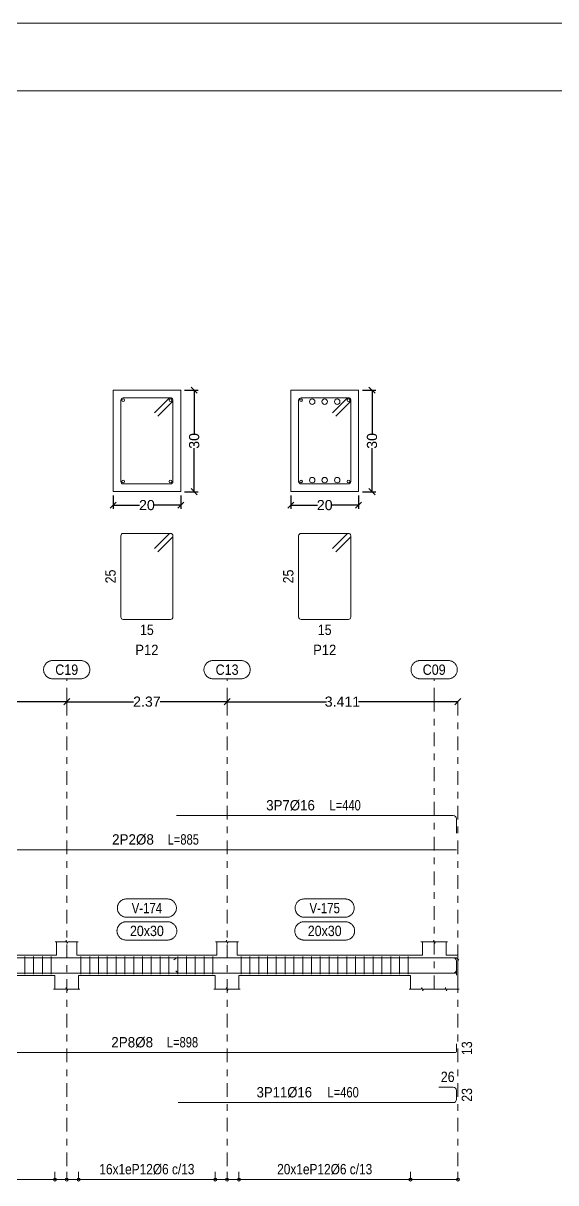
# Model space of a CAD drawing. Header units: millimetres. Extents: x 2 to 158, y -69 to 77.
# Drawn here: x 39.64 to 47.51, y -44.54 to -27.4 of the extents above; entities that cross this region are included whole.
import ezdxf
from ezdxf.enums import TextEntityAlignment as Align

# ---------------------------------------------------------------- set-up
doc = ezdxf.new("R2010")
doc.units = ezdxf.units.MM
doc.linetypes.add('CYPE_RAYAPUNTO', pattern=[0.4125, 0.2025, -0.105, 0, -0.105])
for name, color, linetype, lineweight in [('ALZ_ARM_LONG_ARM_TEXTOS', 3, 'Continuous', 9), ('ALZ_ARM_LONG_TXT_LONG', 3, 'Continuous', 9), ('ALZ_ARM_TRANS_TXT_EST', 3, 'Continuous', 9), ('ALZ_CONT_NUDOS', 122, 'Continuous', 9), ('ALZ_CONT_VIG_HORMIGON', 2, 'Continuous', 9), ('ALZ_COT_COT_ANCLAJES', 3, 'Continuous', 0), ('ALZ_COT_COT_EST', 3, 'Continuous', 0), ('ALZ_COT_COT_LIN_APOYOS', 2, 'CYPE_RAYAPUNTO', 0), ('ALZ_COT_LONGITUD_PROYECTADA', 122, 'Continuous', 0), ('ALZ_REF_COT_LIN_AUX_COTA', 2, 'CYPE_RAYAPUNTO', 9), ('ALZ_REF_REF_NOMBRE', 3, 'Continuous', 9), ('ALZ_REF_REF_REFERENCIA', 3, 'Continuous', 9), ('ALZ_REF_TEXTO_REF_NOMBRE', 3, 'Continuous', 9), ('ALZ_REF_TEXTO_REF_REFERENCIA', 3, 'Continuous', 9), ('ARM_LONGITUDINAL_Ø16', 212, 'Continuous', 9), ('ARM_LONGITUDINAL_Ø8', 32, 'Continuous', 9), ('ARM_TRANSVERSAL_Ø6', 151, 'Continuous', 9), ('RECUAD_LIMITES', 2, 'Continuous', 0), ('RECUAD_MARCO', 1, 'Continuous', 20), ('SEC_CONT_VIG_HORMIGON_SECCION', 2, 'Continuous', 9), ('SEC_COTAS_SEC_DIM_VIGA', 122, 'Continuous', 0), ('SEC_COTAS_TEXTOS_DESPIECE_ESTRIBADO', 122, 'Continuous', 0), ('SEC_REF_TXT_POSICIONES_ARM_ESTRIBOS', 1, 'Continuous', 9)]:
    doc.layers.add(name, color=color, linetype=linetype, lineweight=lineweight)
doc.styles.add('CYPETXT_0.225_romans', font='arial.ttf', dxfattribs={"height": 0.15})
doc.styles.add('CYPETXT_romans', font='arial.ttf', dxfattribs={"height": 0.2})
doc.dimstyles.new('cype_oblique', dxfattribs={"dimtxt": 0.18, "dimasz": 0.18, "dimexe": 0.05625, "dimexo": 0.05625, "dimgap": 0, "dimtad": 0, "dimdec": 4, "dimzin": 0, "dimdsep": 46, "dimtxsty": 'CYPETXT_0.225_romans', "dimblk": 'OBLIQUE', "dimtsz": 0.045, "dimcen": 0.09, "dimadec": 0, "dimazin": 0, "dimtfac": 1, "dimtdec": 4, "dimtofl": 0, "dimtmove": 2, "dimatfit": 3, "dimfxl": 1, "dimtolj": 1, "dimtzin": 0, "dimarcsym": 0})

# ---------------------------------------------------------------- blocks, each defined once
blk = doc.blocks.new('*D262')
at = {"layer": 'Defpoints', "color": 0, "transparency": 16777216}
for p in [(40.966, -34.327), (41.966, -34.327), (41.966, -34.526)]:
    blk.add_point(p, dxfattribs=at)
at = {"layer": 'SEC_COTAS_SEC_DIM_VIGA', "color": 0, "lineweight": -2, "transparency": 16777216}
for p, q in [((40.966, -34.383), (40.966, -34.582)), ((41.966, -34.383), (41.966, -34.582)), ((40.921, -34.571), (41.011, -34.481)), ((40.966, -34.526), (41.357, -34.526)), ((41.966, -34.526), (41.574, -34.526)), ((41.921, -34.571), (42.011, -34.481))]:
    blk.add_line(p, q, dxfattribs=at)
at = {"layer": 'SEC_COTAS_SEC_DIM_VIGA', "color": 0, "transparency": 16777216, "insert": (41.466, -34.526), "char_height": 0.15, "attachment_point": 5, "style": 'CYPETXT_0.225_romans'}
blk.add_mtext('\\A1;20', dxfattribs=at)
blk = doc.blocks.new('_OBLIQUE')
at = {"color": 0, "linetype": 'ByBlock', "lineweight": -2}
blk.add_line((-0.5, -0.5), (0.5, 0.5), dxfattribs=at)
blk = doc.blocks.new('*D263')
at = {"layer": 'Defpoints', "color": 0, "transparency": 16777216}
for p in [(41.966, -32.827), (42.165, -32.827), (41.966, -34.327)]:
    blk.add_point(p, dxfattribs=at)
at = {"layer": 'SEC_COTAS_SEC_DIM_VIGA', "color": 0, "lineweight": -2, "transparency": 16777216}
for p, q in [((42.022, -32.827), (42.222, -32.827)), ((42.21, -32.872), (42.12, -32.782)), ((42.165, -32.827), (42.165, -33.469)), ((42.165, -34.327), (42.165, -33.684)), ((42.022, -34.327), (42.222, -34.327)), ((42.21, -34.372), (42.12, -34.282))]:
    blk.add_line(p, q, dxfattribs=at)
at = {"layer": 'SEC_COTAS_SEC_DIM_VIGA', "color": 0, "transparency": 16777216, "insert": (42.165, -33.577), "char_height": 0.15, "attachment_point": 5, "rotation": 90, "style": 'CYPETXT_0.225_romans'}
blk.add_mtext('\\A1;30', dxfattribs=at)
blk = doc.blocks.new('*D264')
at = {"layer": 'Defpoints', "color": 0, "transparency": 16777216}
for p in [(43.594, -34.327), (44.594, -34.327), (44.594, -34.526)]:
    blk.add_point(p, dxfattribs=at)
at = {"layer": 'SEC_COTAS_SEC_DIM_VIGA', "color": 0, "lineweight": -2, "transparency": 16777216}
for p, q in [((43.594, -34.383), (43.594, -34.582)), ((44.594, -34.383), (44.594, -34.582)), ((43.549, -34.571), (43.639, -34.481)), ((43.594, -34.526), (43.985, -34.526)), ((44.594, -34.526), (44.202, -34.526)), ((44.549, -34.571), (44.639, -34.481))]:
    blk.add_line(p, q, dxfattribs=at)
at = {"layer": 'SEC_COTAS_SEC_DIM_VIGA', "color": 0, "transparency": 16777216, "insert": (44.094, -34.526), "char_height": 0.15, "attachment_point": 5, "style": 'CYPETXT_0.225_romans'}
blk.add_mtext('\\A1;20', dxfattribs=at)
blk = doc.blocks.new('*D265')
at = {"layer": 'Defpoints', "color": 0, "transparency": 16777216}
for p in [(44.594, -32.827), (44.793, -32.827), (44.594, -34.327)]:
    blk.add_point(p, dxfattribs=at)
at = {"layer": 'SEC_COTAS_SEC_DIM_VIGA', "color": 0, "lineweight": -2, "transparency": 16777216}
for p, q in [((44.65, -32.827), (44.849, -32.827)), ((44.838, -32.872), (44.748, -32.782)), ((44.793, -32.827), (44.793, -33.469)), ((44.793, -34.327), (44.793, -33.684)), ((44.65, -34.327), (44.849, -34.327)), ((44.838, -34.372), (44.748, -34.282))]:
    blk.add_line(p, q, dxfattribs=at)
at = {"layer": 'SEC_COTAS_SEC_DIM_VIGA', "color": 0, "transparency": 16777216, "insert": (44.793, -33.577), "char_height": 0.15, "attachment_point": 5, "rotation": 90, "style": 'CYPETXT_0.225_romans'}
blk.add_mtext('\\A1;30', dxfattribs=at)
blk = doc.blocks.new('*D268')
at = {"layer": 'ALZ_COT_LONGITUD_PROYECTADA', "color": 0, "lineweight": -2, "transparency": 16777216}
for p, q in [((37.307, -37.475), (37.397, -37.385)), ((37.352, -37.43), (38.562, -37.43)), ((40.281, -37.43), (39.071, -37.43)), ((40.236, -37.475), (40.326, -37.385))]:
    blk.add_line(p, q, dxfattribs=at)
at = {"layer": 'Defpoints', "color": 0, "transparency": 16777216}
for p in [(37.352, -37.43), (37.352, -37.43), (40.281, -37.43)]:
    blk.add_point(p, dxfattribs=at)
at = {"layer": 'ALZ_COT_LONGITUD_PROYECTADA', "color": 0, "transparency": 16777216, "insert": (38.816, -37.43), "char_height": 0.15, "attachment_point": 5, "style": 'CYPETXT_0.225_romans'}
blk.add_mtext('\\A1;2.929', dxfattribs=at)
blk = doc.blocks.new('*D269')
at = {"layer": 'ALZ_COT_LONGITUD_PROYECTADA', "color": 0, "lineweight": -2, "transparency": 16777216}
for p, q in [((40.236, -37.475), (40.326, -37.385)), ((40.281, -37.43), (41.27, -37.43)), ((42.651, -37.43), (41.662, -37.43)), ((42.606, -37.475), (42.696, -37.385))]:
    blk.add_line(p, q, dxfattribs=at)
at = {"layer": 'Defpoints', "color": 0, "transparency": 16777216}
for p in [(40.281, -37.43), (40.281, -37.43), (42.651, -37.43)]:
    blk.add_point(p, dxfattribs=at)
at = {"layer": 'ALZ_COT_LONGITUD_PROYECTADA', "color": 0, "transparency": 16777216, "insert": (41.466, -37.43), "char_height": 0.15, "attachment_point": 5, "style": 'CYPETXT_0.225_romans'}
blk.add_mtext('\\A1;2.37', dxfattribs=at)
blk = doc.blocks.new('*D270')
at = {"layer": 'ALZ_COT_LONGITUD_PROYECTADA', "color": 0, "lineweight": -2, "transparency": 16777216}
for p, q in [((42.606, -37.475), (42.696, -37.385)), ((42.651, -37.43), (44.118, -37.43)), ((46.062, -37.43), (44.595, -37.43)), ((46.017, -37.475), (46.107, -37.385))]:
    blk.add_line(p, q, dxfattribs=at)
at = {"layer": 'Defpoints', "color": 0, "transparency": 16777216}
for p in [(42.651, -37.43), (42.651, -37.43), (46.062, -37.43)]:
    blk.add_point(p, dxfattribs=at)
at = {"layer": 'ALZ_COT_LONGITUD_PROYECTADA', "color": 0, "transparency": 16777216, "insert": (44.356, -37.43), "char_height": 0.15, "attachment_point": 5, "style": 'CYPETXT_0.225_romans'}
blk.add_mtext('\\A1;3.411', dxfattribs=at)

msp = doc.modelspace()

# ---------------------------------------------------------------- linework, layer by layer
at = {"layer": 'ALZ_CONT_NUDOS'}
for p, q in [((40.1306, -41.1769), (40.1306, -40.9769)), ((40.4306, -41.1769), (40.4306, -40.9769)), ((42.50085, -41.1769), (42.50085, -40.9769)), ((42.80085, -41.1769), (42.80085, -40.9769)), ((45.53656, -41.1769), (45.53656, -40.9769)), ((45.88656, -41.1769), (45.88656, -40.9769)), ((40.10585, -41.1769), (40.1306, -41.1769)), ((40.45585, -41.1769), (40.4306, -41.1769)), ((42.47585, -41.1769), (42.50085, -41.1769)), ((42.82585, -41.1769), (42.80085, -41.1769)), ((45.36156, -41.1769), (45.53656, -41.1769)), ((46.06156, -41.1769), (45.88656, -41.1769)), ((40.10585, -41.4769), (40.10585, -41.6769)), ((40.45585, -41.4769), (40.45585, -41.6769)), ((42.47585, -41.4769), (42.47585, -41.6769)), ((42.82585, -41.4769), (42.82585, -41.6769)), ((45.36156, -41.4769), (45.36156, -41.6769)), ((46.06156, -41.4769), (46.06156, -41.6769))]:
    msp.add_line(p, q, dxfattribs=at)
for points in [[(40.1106, -40.9769), (40.2656, -40.9769), (40.2731, -40.9519), (40.2881, -41.0019), (40.2956, -40.9769), (40.4506, -40.9769)], [(42.48085, -40.9769), (42.63585, -40.9769), (42.64335, -40.9519), (42.65835, -41.0019), (42.66585, -40.9769), (42.82085, -40.9769)], [(45.51656, -40.9769), (45.69656, -40.9769), (45.70406, -40.9519), (45.71906, -41.0019), (45.72656, -40.9769), (45.90656, -40.9769)], [(46.06156, -41.1769), (46.06156, -41.4769)], [(40.08585, -41.6769), (40.26585, -41.6769), (40.27335, -41.6519), (40.28835, -41.7019), (40.29585, -41.6769), (40.47585, -41.6769)], [(42.45585, -41.6769), (42.63585, -41.6769), (42.64335, -41.6519), (42.65835, -41.7019), (42.66585, -41.6769), (42.84585, -41.6769)], [(45.34156, -41.6769), (45.52156, -41.6769), (45.52906, -41.6519), (45.54406, -41.7019), (45.55156, -41.6769), (45.73156, -41.6769)], [(45.69156, -41.6769), (45.87156, -41.6769), (45.87906, -41.6519), (45.89406, -41.7019), (45.90156, -41.6769), (46.08156, -41.6769)]]:
    msp.add_lwpolyline(points, dxfattribs=at)
at = {"layer": 'ALZ_CONT_VIG_HORMIGON'}
for p, q in [((37.52656, -41.1769), (40.10585, -41.1769)), ((40.45585, -41.1769), (42.47585, -41.1769)), ((42.82585, -41.1769), (45.36156, -41.1769)), ((37.52656, -41.4769), (40.10585, -41.4769)), ((40.45585, -41.4769), (42.47585, -41.4769)), ((42.82585, -41.4769), (45.36156, -41.4769))]:
    msp.add_line(p, q, dxfattribs=at)
at = {"layer": 'ALZ_COT_COT_EST'}
for p, q in [((40.10585, -44.49021), (40.10585, -44.37771)), ((40.28085, -44.49021), (40.28085, -44.37771)), ((40.45585, -44.49021), (40.45585, -44.37771)), ((42.47585, -44.49021), (42.47585, -44.37771)), ((42.65085, -44.49021), (42.65085, -44.37771)), ((42.82585, -44.49021), (42.82585, -44.37771)), ((45.36156, -44.49021), (45.36156, -44.37771))]:
    msp.add_line(p, q, dxfattribs=at)
for points in [[(37.52656, -44.49021), (40.10585, -44.49021), (40.10585, -44.37771)], [(40.10585, -44.49021), (40.28085, -44.49021), (40.28085, -44.37771)], [(40.28085, -44.49021), (40.45585, -44.49021), (40.45585, -44.37771)], [(40.45585, -44.49021), (42.47585, -44.49021), (42.47585, -44.37771)], [(42.47585, -44.49021), (42.65085, -44.49021), (42.65085, -44.37771)], [(42.65085, -44.49021), (42.82585, -44.49021), (42.82585, -44.37771)], [(42.82585, -44.49021), (45.36156, -44.49021), (45.36156, -44.37771)], [(45.36156, -44.49021), (46.06156, -44.49021), (46.06156, -44.37771)]]:
    msp.add_lwpolyline(points, dxfattribs=at)
for centre in [(40.10585, -44.49021), (40.10585, -44.49021), (40.28085, -44.49021), (40.28085, -44.49021), (40.45585, -44.49021), (40.45585, -44.49021), (42.47585, -44.49021), (42.47585, -44.49021), (42.65085, -44.49021), (42.65085, -44.49021), (42.82585, -44.49021), (42.82585, -44.49021), (45.36156, -44.49021), (45.36156, -44.49021), (46.06156, -44.49021)]:
    msp.add_circle(centre, 0.0225, dxfattribs=at)
at = {"layer": 'ALZ_COT_COT_LIN_APOYOS'}
for p, q in [((40.28085, -37.42957), (40.28085, -44.49021)), ((42.65085, -37.42957), (42.65085, -44.49021)), ((46.06156, -37.42957), (46.06156, -44.49021))]:
    msp.add_line(p, q, dxfattribs=at)
at = {"layer": 'ALZ_REF_COT_LIN_AUX_COTA'}
for p, q in [((40.28085, -37.42957), (40.28085, -37.09207)), ((42.65085, -37.42957), (42.65085, -37.09207)), ((45.71156, -37.42957), (45.71156, -37.09207)), ((45.71156, -41.6769), (45.71156, -37.42957))]:
    msp.add_line(p, q, dxfattribs=at)
at = {"layer": 'ALZ_REF_REF_NOMBRE'}
for points in [[(41.76735, -40.3444), (41.77637, -40.3447), (41.78535, -40.3456), (41.79424, -40.3471), (41.80302, -40.34919), (41.81164, -40.35187), (41.82006, -40.35511), (41.82824, -40.35891), (41.83615, -40.36324), (41.84376, -40.3681), (41.85102, -40.37345), (41.85791, -40.37927), (41.86439, -40.38555), (41.87045, -40.39224), (41.87604, -40.39932), (41.88114, -40.40676), (41.88574, -40.41452), (41.88981, -40.42257), (41.89333, -40.43088), (41.89629, -40.4394), (41.89868, -40.4481), (41.90047, -40.45694), (41.90168, -40.46588), (41.90228, -40.47489), (41.90228, -40.48391), (41.90168, -40.49291), (41.90047, -40.50185), (41.89868, -40.51069), (41.89629, -40.51939), (41.89333, -40.52792), (41.88981, -40.53622), (41.88574, -40.54428), (41.88114, -40.55204), (41.87604, -40.55948), (41.87045, -40.56656), (41.86439, -40.57325), (41.85791, -40.57952), (41.85102, -40.58535), (41.84376, -40.5907), (41.83615, -40.59555), (41.82824, -40.59989), (41.82006, -40.60369), (41.81164, -40.60693), (41.80302, -40.6096), (41.79424, -40.61169), (41.78535, -40.61319), (41.77637, -40.6141), (41.76735, -40.6144), (41.16435, -40.6144), (41.15534, -40.6141), (41.14636, -40.61319), (41.13746, -40.61169), (41.12869, -40.6096), (41.12007, -40.60693), (41.11165, -40.60369), (41.10347, -40.59989), (41.09555, -40.59555), (41.08795, -40.5907), (41.08069, -40.58535), (41.0738, -40.57952), (41.06731, -40.57325), (41.06126, -40.56656), (41.05567, -40.55948), (41.05056, -40.55204), (41.04596, -40.54428), (41.0419, -40.53622), (41.03837, -40.52792), (41.03541, -40.51939), (41.03303, -40.51069), (41.03123, -40.50185), (41.03003, -40.49291), (41.02943, -40.48391), (41.02943, -40.47489), (41.03003, -40.46588), (41.03123, -40.45694), (41.03303, -40.4481), (41.03541, -40.4394), (41.03837, -40.43088), (41.0419, -40.42257), (41.04596, -40.41452), (41.05056, -40.40676), (41.05567, -40.39932), (41.06126, -40.39224), (41.06731, -40.38555), (41.0738, -40.37927), (41.08069, -40.37345), (41.08795, -40.3681), (41.09555, -40.36324), (41.10347, -40.35891), (41.11165, -40.35511), (41.12007, -40.35187), (41.12869, -40.34919), (41.13746, -40.3471), (41.14636, -40.3456), (41.15534, -40.3447), (41.16435, -40.3444), (41.76735, -40.3444)], [(44.39521, -40.3444), (44.40423, -40.3447), (44.4132, -40.3456), (44.4221, -40.3471), (44.43087, -40.34919), (44.43949, -40.35187), (44.44791, -40.35511), (44.45609, -40.35891), (44.46401, -40.36324), (44.47161, -40.3681), (44.47887, -40.37345), (44.48576, -40.37927), (44.49225, -40.38555), (44.4983, -40.39224), (44.50389, -40.39932), (44.509, -40.40676), (44.5136, -40.41452), (44.51767, -40.42257), (44.52119, -40.43088), (44.52415, -40.4394), (44.52653, -40.4481), (44.52833, -40.45694), (44.52953, -40.46588), (44.53013, -40.47489), (44.53013, -40.48391), (44.52953, -40.49291), (44.52833, -40.50185), (44.52653, -40.51069), (44.52415, -40.51939), (44.52119, -40.52792), (44.51767, -40.53622), (44.5136, -40.54428), (44.509, -40.55204), (44.50389, -40.55948), (44.4983, -40.56656), (44.49225, -40.57325), (44.48576, -40.57952), (44.47887, -40.58535), (44.47161, -40.5907), (44.46401, -40.59555), (44.45609, -40.59989), (44.44791, -40.60369), (44.43949, -40.60693), (44.43087, -40.6096), (44.4221, -40.61169), (44.4132, -40.61319), (44.40423, -40.6141), (44.39521, -40.6144), (43.79221, -40.6144), (43.78319, -40.6141), (43.77421, -40.61319), (43.76532, -40.61169), (43.75654, -40.6096), (43.74792, -40.60693), (43.73951, -40.60369), (43.73132, -40.59989), (43.72341, -40.59555), (43.71581, -40.5907), (43.70854, -40.58535), (43.70165, -40.57952), (43.69517, -40.57325), (43.68912, -40.56656), (43.68352, -40.55948), (43.67842, -40.55204), (43.67382, -40.54428), (43.66975, -40.53622), (43.66623, -40.52792), (43.66327, -40.51939), (43.66089, -40.51069), (43.65909, -40.50185), (43.65789, -40.49291), (43.65728, -40.48391), (43.65728, -40.47489), (43.65789, -40.46588), (43.65909, -40.45694), (43.66089, -40.4481), (43.66327, -40.4394), (43.66623, -40.43088), (43.66975, -40.42257), (43.67382, -40.41452), (43.67842, -40.40676), (43.68352, -40.39932), (43.68912, -40.39224), (43.69517, -40.38555), (43.70165, -40.37927), (43.70854, -40.37345), (43.71581, -40.3681), (43.72341, -40.36324), (43.73132, -40.35891), (43.73951, -40.35511), (43.74792, -40.35187), (43.75654, -40.34919), (43.76532, -40.3471), (43.77421, -40.3456), (43.78319, -40.3447), (43.79221, -40.3444), (44.39521, -40.3444)], [(41.77298, -40.6819), (41.782, -40.6822), (41.79097, -40.6831), (41.79987, -40.6846), (41.80864, -40.68669), (41.81726, -40.68937), (41.82568, -40.69261), (41.83386, -40.69641), (41.84178, -40.70074), (41.84938, -40.7056), (41.85664, -40.71095), (41.86353, -40.71677), (41.87002, -40.72305), (41.87607, -40.72974), (41.88166, -40.73682), (41.88677, -40.74426), (41.89137, -40.75202), (41.89544, -40.76007), (41.89896, -40.76838), (41.90192, -40.7769), (41.9043, -40.7856), (41.9061, -40.79444), (41.9073, -40.80338), (41.9079, -40.81239), (41.9079, -40.82141), (41.9073, -40.83041), (41.9061, -40.83935), (41.9043, -40.84819), (41.90192, -40.85689), (41.89896, -40.86542), (41.89544, -40.87372), (41.89137, -40.88178), (41.88677, -40.88954), (41.88166, -40.89698), (41.87607, -40.90406), (41.87002, -40.91075), (41.86353, -40.91702), (41.85664, -40.92285), (41.84938, -40.9282), (41.84178, -40.93305), (41.83386, -40.93739), (41.82568, -40.94119), (41.81726, -40.94443), (41.80864, -40.9471), (41.79987, -40.94919), (41.79097, -40.95069), (41.782, -40.9516), (41.77298, -40.9519), (41.15873, -40.9519), (41.14971, -40.9516), (41.14073, -40.95069), (41.13184, -40.94919), (41.12306, -40.9471), (41.11444, -40.94443), (41.10603, -40.94119), (41.09784, -40.93739), (41.08993, -40.93305), (41.08233, -40.9282), (41.07506, -40.92285), (41.06817, -40.91702), (41.06169, -40.91075), (41.05564, -40.90406), (41.05004, -40.89698), (41.04494, -40.88954), (41.04034, -40.88178), (41.03627, -40.87372), (41.03275, -40.86542), (41.02979, -40.85689), (41.02741, -40.84819), (41.02561, -40.83935), (41.02441, -40.83041), (41.0238, -40.82141), (41.0238, -40.81239), (41.02441, -40.80338), (41.02561, -40.79444), (41.02741, -40.7856), (41.02979, -40.7769), (41.03275, -40.76838), (41.03627, -40.76007), (41.04034, -40.75202), (41.04494, -40.74426), (41.05004, -40.73682), (41.05564, -40.72974), (41.06169, -40.72305), (41.06817, -40.71677), (41.07506, -40.71095), (41.08233, -40.7056), (41.08993, -40.70074), (41.09784, -40.69641), (41.10603, -40.69261), (41.11444, -40.68937), (41.12306, -40.68669), (41.13184, -40.6846), (41.14073, -40.6831), (41.14971, -40.6822), (41.15873, -40.6819), (41.77298, -40.6819)], [(44.40083, -40.6819), (44.40985, -40.6822), (44.41883, -40.6831), (44.42772, -40.6846), (44.4365, -40.68669), (44.44512, -40.68937), (44.45354, -40.69261), (44.46172, -40.69641), (44.46963, -40.70074), (44.47724, -40.7056), (44.4845, -40.71095), (44.49139, -40.71677), (44.49787, -40.72305), (44.50393, -40.72974), (44.50952, -40.73682), (44.51462, -40.74426), (44.51922, -40.75202), (44.52329, -40.76007), (44.52681, -40.76838), (44.52977, -40.7769), (44.53216, -40.7856), (44.53395, -40.79444), (44.53516, -40.80338), (44.53576, -40.81239), (44.53576, -40.82141), (44.53516, -40.83041), (44.53395, -40.83935), (44.53216, -40.84819), (44.52977, -40.85689), (44.52681, -40.86542), (44.52329, -40.87372), (44.51922, -40.88178), (44.51462, -40.88954), (44.50952, -40.89698), (44.50393, -40.90406), (44.49787, -40.91075), (44.49139, -40.91702), (44.4845, -40.92285), (44.47724, -40.9282), (44.46963, -40.93305), (44.46172, -40.93739), (44.45354, -40.94119), (44.44512, -40.94443), (44.4365, -40.9471), (44.42772, -40.94919), (44.41883, -40.95069), (44.40985, -40.9516), (44.40083, -40.9519), (43.78658, -40.9519), (43.77757, -40.9516), (43.76859, -40.95069), (43.75969, -40.94919), (43.75092, -40.9471), (43.7423, -40.94443), (43.73388, -40.94119), (43.7257, -40.93739), (43.71779, -40.93305), (43.71018, -40.9282), (43.70292, -40.92285), (43.69603, -40.91702), (43.68954, -40.91075), (43.68349, -40.90406), (43.6779, -40.89698), (43.67279, -40.88954), (43.6682, -40.88178), (43.66413, -40.87372), (43.6606, -40.86542), (43.65764, -40.85689), (43.65526, -40.84819), (43.65346, -40.83935), (43.65226, -40.83041), (43.65166, -40.82141), (43.65166, -40.81239), (43.65226, -40.80338), (43.65346, -40.79444), (43.65526, -40.7856), (43.65764, -40.7769), (43.6606, -40.76838), (43.66413, -40.76007), (43.6682, -40.75202), (43.67279, -40.74426), (43.6779, -40.73682), (43.68349, -40.72974), (43.68954, -40.72305), (43.69603, -40.71677), (43.70292, -40.71095), (43.71018, -40.7056), (43.71779, -40.70074), (43.7257, -40.69641), (43.73388, -40.69261), (43.7423, -40.68937), (43.75092, -40.68669), (43.75969, -40.6846), (43.76859, -40.6831), (43.77757, -40.6822), (43.78658, -40.6819), (44.40083, -40.6819)]]:
    msp.add_lwpolyline(points, close=True, dxfattribs=at)
at = {"layer": 'ALZ_REF_REF_REFERENCIA'}
for points in [[(40.48785, -36.82207), (40.49687, -36.82237), (40.50585, -36.82327), (40.51474, -36.82477), (40.52352, -36.82686), (40.53214, -36.82954), (40.54056, -36.83278), (40.54874, -36.83658), (40.55665, -36.84091), (40.56426, -36.84577), (40.57152, -36.85112), (40.57841, -36.85694), (40.58489, -36.86322), (40.59095, -36.86991), (40.59654, -36.87699), (40.60164, -36.88443), (40.60624, -36.89219), (40.61031, -36.90024), (40.61383, -36.90855), (40.61679, -36.91707), (40.61918, -36.92577), (40.62097, -36.93461), (40.62218, -36.94355), (40.62278, -36.95256), (40.62278, -36.96158), (40.62218, -36.97058), (40.62097, -36.97952), (40.61918, -36.98836), (40.61679, -36.99706), (40.61383, -37.00559), (40.61031, -37.01389), (40.60624, -37.02195), (40.60164, -37.02971), (40.59654, -37.03715), (40.59095, -37.04423), (40.58489, -37.05092), (40.57841, -37.05719), (40.57152, -37.06302), (40.56426, -37.06837), (40.55665, -37.07322), (40.54874, -37.07756), (40.54056, -37.08135), (40.53214, -37.0846), (40.52352, -37.08727), (40.51474, -37.08936), (40.50585, -37.09086), (40.49687, -37.09177), (40.48785, -37.09207), (40.07385, -37.09207), (40.06484, -37.09177), (40.05586, -37.09086), (40.04696, -37.08936), (40.03819, -37.08727), (40.02957, -37.0846), (40.02115, -37.08135), (40.01297, -37.07756), (40.00505, -37.07322), (39.99745, -37.06837), (39.99019, -37.06302), (39.9833, -37.05719), (39.97681, -37.05092), (39.97076, -37.04423), (39.96517, -37.03715), (39.96006, -37.02971), (39.95546, -37.02195), (39.9514, -37.01389), (39.94787, -37.00559), (39.94491, -36.99706), (39.94253, -36.98836), (39.94073, -36.97952), (39.93953, -36.97058), (39.93893, -36.96158), (39.93893, -36.95256), (39.93953, -36.94355), (39.94073, -36.93461), (39.94253, -36.92577), (39.94491, -36.91707), (39.94787, -36.90855), (39.9514, -36.90024), (39.95546, -36.89219), (39.96006, -36.88443), (39.96517, -36.87699), (39.97076, -36.86991), (39.97681, -36.86322), (39.9833, -36.85694), (39.99019, -36.85112), (39.99745, -36.84577), (40.00505, -36.84091), (40.01297, -36.83658), (40.02115, -36.83278), (40.02957, -36.82954), (40.03819, -36.82686), (40.04696, -36.82477), (40.05586, -36.82327), (40.06484, -36.82237), (40.07385, -36.82207), (40.48785, -36.82207)], [(42.85785, -36.82207), (42.86687, -36.82237), (42.87585, -36.82327), (42.88474, -36.82477), (42.89352, -36.82686), (42.90214, -36.82954), (42.91056, -36.83278), (42.91874, -36.83658), (42.92665, -36.84091), (42.93426, -36.84577), (42.94152, -36.85112), (42.94841, -36.85694), (42.95489, -36.86322), (42.96095, -36.86991), (42.96654, -36.87699), (42.97164, -36.88443), (42.97624, -36.89219), (42.98031, -36.90024), (42.98383, -36.90855), (42.98679, -36.91707), (42.98918, -36.92577), (42.99097, -36.93461), (42.99218, -36.94355), (42.99278, -36.95256), (42.99278, -36.96158), (42.99218, -36.97058), (42.99097, -36.97952), (42.98918, -36.98836), (42.98679, -36.99706), (42.98383, -37.00559), (42.98031, -37.01389), (42.97624, -37.02195), (42.97164, -37.02971), (42.96654, -37.03715), (42.96095, -37.04423), (42.95489, -37.05092), (42.94841, -37.05719), (42.94152, -37.06302), (42.93426, -37.06837), (42.92665, -37.07322), (42.91874, -37.07756), (42.91056, -37.08135), (42.90214, -37.0846), (42.89352, -37.08727), (42.88474, -37.08936), (42.87585, -37.09086), (42.86687, -37.09177), (42.85785, -37.09207), (42.44385, -37.09207), (42.43484, -37.09177), (42.42586, -37.09086), (42.41696, -37.08936), (42.40819, -37.08727), (42.39957, -37.0846), (42.39115, -37.08135), (42.38297, -37.07756), (42.37505, -37.07322), (42.36745, -37.06837), (42.36019, -37.06302), (42.3533, -37.05719), (42.34681, -37.05092), (42.34076, -37.04423), (42.33517, -37.03715), (42.33006, -37.02971), (42.32546, -37.02195), (42.3214, -37.01389), (42.31787, -37.00559), (42.31491, -36.99706), (42.31253, -36.98836), (42.31073, -36.97952), (42.30953, -36.97058), (42.30893, -36.96158), (42.30893, -36.95256), (42.30953, -36.94355), (42.31073, -36.93461), (42.31253, -36.92577), (42.31491, -36.91707), (42.31787, -36.90855), (42.3214, -36.90024), (42.32546, -36.89219), (42.33006, -36.88443), (42.33517, -36.87699), (42.34076, -36.86991), (42.34681, -36.86322), (42.3533, -36.85694), (42.36019, -36.85112), (42.36745, -36.84577), (42.37505, -36.84091), (42.38297, -36.83658), (42.39115, -36.83278), (42.39957, -36.82954), (42.40819, -36.82686), (42.41696, -36.82477), (42.42586, -36.82327), (42.43484, -36.82237), (42.44385, -36.82207), (42.85785, -36.82207)], [(45.91856, -36.82207), (45.92758, -36.82237), (45.93656, -36.82327), (45.94545, -36.82477), (45.95423, -36.82686), (45.96285, -36.82954), (45.97127, -36.83278), (45.97945, -36.83658), (45.98736, -36.84091), (45.99497, -36.84577), (46.00223, -36.85112), (46.00912, -36.85694), (46.0156, -36.86322), (46.02166, -36.86991), (46.02725, -36.87699), (46.03235, -36.88443), (46.03695, -36.89219), (46.04102, -36.90024), (46.04454, -36.90855), (46.0475, -36.91707), (46.04989, -36.92577), (46.05168, -36.93461), (46.05289, -36.94355), (46.05349, -36.95256), (46.05349, -36.96158), (46.05289, -36.97058), (46.05168, -36.97952), (46.04989, -36.98836), (46.0475, -36.99706), (46.04454, -37.00559), (46.04102, -37.01389), (46.03695, -37.02195), (46.03235, -37.02971), (46.02725, -37.03715), (46.02166, -37.04423), (46.0156, -37.05092), (46.00912, -37.05719), (46.00223, -37.06302), (45.99497, -37.06837), (45.98736, -37.07322), (45.97945, -37.07756), (45.97127, -37.08135), (45.96285, -37.0846), (45.95423, -37.08727), (45.94545, -37.08936), (45.93656, -37.09086), (45.92758, -37.09177), (45.91856, -37.09207), (45.50456, -37.09207), (45.49555, -37.09177), (45.48657, -37.09086), (45.47767, -37.08936), (45.4689, -37.08727), (45.46028, -37.0846), (45.45186, -37.08135), (45.44368, -37.07756), (45.43577, -37.07322), (45.42816, -37.06837), (45.4209, -37.06302), (45.41401, -37.05719), (45.40752, -37.05092), (45.40147, -37.04423), (45.39588, -37.03715), (45.39077, -37.02971), (45.38618, -37.02195), (45.38211, -37.01389), (45.37858, -37.00559), (45.37562, -36.99706), (45.37324, -36.98836), (45.37144, -36.97952), (45.37024, -36.97058), (45.36964, -36.96158), (45.36964, -36.95256), (45.37024, -36.94355), (45.37144, -36.93461), (45.37324, -36.92577), (45.37562, -36.91707), (45.37858, -36.90855), (45.38211, -36.90024), (45.38618, -36.89219), (45.39077, -36.88443), (45.39588, -36.87699), (45.40147, -36.86991), (45.40752, -36.86322), (45.41401, -36.85694), (45.4209, -36.85112), (45.42816, -36.84577), (45.43577, -36.84091), (45.44368, -36.83658), (45.45186, -36.83278), (45.46028, -36.82954), (45.4689, -36.82686), (45.47767, -36.82477), (45.48657, -36.82327), (45.49555, -36.82237), (45.50456, -36.82207), (45.91856, -36.82207)]]:
    msp.add_lwpolyline(points, close=True, dxfattribs=at)
at = {"layer": 'ARM_LONGITUDINAL_Ø16'}
for p, q in [((41.90156, -41.2129), (41.86406, -41.24597)), ((41.92956, -41.4409), (41.89218, -41.40769))]:
    msp.add_line(p, q, dxfattribs=at)
for points in [[(46.04156, -39.37341), (46.04156, -39.16141), (46.03791, -39.14304), (46.0275, -39.12747), (46.01193, -39.11706), (45.99356, -39.11341), (41.90156, -39.11341)], [(46.04156, -41.4729), (46.04156, -41.2609), (46.03791, -41.24253), (46.0275, -41.22696), (46.01193, -41.21655), (45.99356, -41.2129), (41.90156, -41.2129)], [(45.78156, -41.2129), (45.99356, -41.2129), (46.01193, -41.21655), (46.0275, -41.22696), (46.03791, -41.24253), (46.04156, -41.2609), (46.04156, -41.3929), (46.03791, -41.41127), (46.0275, -41.42684), (46.01193, -41.43724), (45.99356, -41.4409), (41.92956, -41.4409)], [(45.78156, -43.12589), (45.99356, -43.12589), (46.01193, -43.12954), (46.0275, -43.13995), (46.03791, -43.15552), (46.04156, -43.17389), (46.04156, -43.30589), (46.03791, -43.32426), (46.0275, -43.33983), (46.01193, -43.35024), (45.99356, -43.35389), (41.92956, -43.35389)]]:
    msp.add_lwpolyline(points, dxfattribs=at)
for centre in [(43.90871, -32.99657), (44.09371, -32.99657), (44.27871, -32.99657), (43.90871, -34.15657), (44.09371, -34.15657), (44.27871, -34.15657)]:
    msp.add_circle(centre, 0.04, dxfattribs=at)
at = {"layer": 'ARM_LONGITUDINAL_Ø8'}
msp.add_line((46.04156, -41.2129), (46.07692, -41.24825), dxfattribs=at)
for points in [[(46.04156, -39.61841), (37.19656, -39.61841)], [(46.04156, -41.2129), (37.19656, -41.2129)], [(46.04156, -41.3109), (46.04156, -41.4169), (46.03974, -41.42608), (46.03453, -41.43387), (46.02675, -41.43907), (46.01756, -41.4409), (37.19656, -41.4409)], [(46.04156, -42.48491), (46.04156, -42.59091), (46.03974, -42.6001), (46.03453, -42.60788), (46.02675, -42.61309), (46.01756, -42.61491), (37.19656, -42.61491)]]:
    msp.add_lwpolyline(points, dxfattribs=at)
for centre in [(41.11585, -32.97657), (41.81585, -32.97657), (43.74371, -32.97657), (44.44371, -32.97657), (41.11585, -34.17657), (41.81585, -34.17657), (43.74371, -34.17657), (44.44371, -34.17657)]:
    msp.add_circle(centre, 0.02, dxfattribs=at)
at = {"layer": 'ARM_TRANSVERSAL_Ø6'}
for p, q in [((39.66121, -41.1969), (39.66121, -41.4569)), ((39.79121, -41.1969), (39.79121, -41.4569)), ((39.92121, -41.1969), (39.92121, -41.4569)), ((40.05121, -41.1969), (40.05121, -41.4569)), ((40.49085, -41.1969), (40.49085, -41.4569)), ((40.62085, -41.1969), (40.62085, -41.4569)), ((40.75085, -41.1969), (40.75085, -41.4569)), ((40.88085, -41.1969), (40.88085, -41.4569)), ((41.01085, -41.1969), (41.01085, -41.4569)), ((41.14085, -41.1969), (41.14085, -41.4569)), ((41.27085, -41.1969), (41.27085, -41.4569)), ((41.40085, -41.1969), (41.40085, -41.4569)), ((41.53085, -41.1969), (41.53085, -41.4569)), ((41.66085, -41.1969), (41.66085, -41.4569)), ((41.79085, -41.1969), (41.79085, -41.4569)), ((41.92085, -41.1969), (41.92085, -41.4569)), ((42.05085, -41.1969), (42.05085, -41.4569)), ((42.18085, -41.1969), (42.18085, -41.4569)), ((42.31085, -41.1969), (42.31085, -41.4569)), ((42.44085, -41.1969), (42.44085, -41.4569)), ((42.85871, -41.1969), (42.85871, -41.4569)), ((42.98871, -41.1969), (42.98871, -41.4569)), ((43.11871, -41.1969), (43.11871, -41.4569)), ((43.24871, -41.1969), (43.24871, -41.4569)), ((43.37871, -41.1969), (43.37871, -41.4569)), ((43.50871, -41.1969), (43.50871, -41.4569)), ((43.63871, -41.1969), (43.63871, -41.4569)), ((43.76871, -41.1969), (43.76871, -41.4569)), ((43.89871, -41.1969), (43.89871, -41.4569)), ((44.02871, -41.1969), (44.02871, -41.4569)), ((44.15871, -41.1969), (44.15871, -41.4569)), ((44.28871, -41.1969), (44.28871, -41.4569)), ((44.41871, -41.1969), (44.41871, -41.4569)), ((44.54871, -41.1969), (44.54871, -41.4569)), ((44.67871, -41.1969), (44.67871, -41.4569)), ((44.80871, -41.1969), (44.80871, -41.4569)), ((44.93871, -41.1969), (44.93871, -41.4569)), ((45.06871, -41.1969), (45.06871, -41.4569)), ((45.19871, -41.1969), (45.19871, -41.4569)), ((45.32871, -41.1969), (45.32871, -41.4569))]:
    msp.add_line(p, q, dxfattribs=at)
for points in [[(41.62847, -33.21345), (41.8406, -33.00132), (41.84495, -32.99601), (41.84819, -32.98996), (41.85018, -32.9834), (41.85085, -32.97657), (41.85018, -32.96974), (41.84819, -32.96317), (41.84495, -32.95712), (41.8406, -32.95182), (41.8353, -32.94747), (41.82925, -32.94423), (41.82268, -32.94224), (41.81585, -32.94157), (41.11585, -32.94157), (41.10246, -32.94423), (41.0911, -32.95182), (41.08352, -32.96317), (41.08085, -32.97657), (41.08085, -34.17657), (41.08352, -34.18996), (41.0911, -34.20132), (41.10246, -34.2089), (41.11585, -34.21157), (41.81585, -34.21157), (41.82925, -34.2089), (41.8406, -34.20132), (41.84819, -34.18996), (41.85085, -34.17657), (41.85085, -32.97657), (41.85018, -32.96974), (41.84819, -32.96317), (41.84495, -32.95712), (41.8406, -32.95182), (41.8353, -32.94747), (41.82925, -32.94423), (41.82268, -32.94224), (41.81585, -32.94157), (41.80903, -32.94224), (41.80246, -32.94423), (41.79641, -32.94747), (41.7911, -32.95182), (41.57897, -33.16395)], [(44.25633, -33.21345), (44.46846, -33.00132), (44.47281, -32.99601), (44.47604, -32.98996), (44.47804, -32.9834), (44.47871, -32.97657), (44.47804, -32.96974), (44.47604, -32.96317), (44.47281, -32.95712), (44.46846, -32.95182), (44.46315, -32.94747), (44.4571, -32.94423), (44.45054, -32.94224), (44.44371, -32.94157), (43.74371, -32.94157), (43.73031, -32.94423), (43.71896, -32.95182), (43.71137, -32.96317), (43.70871, -32.97657), (43.70871, -34.17657), (43.71137, -34.18996), (43.71896, -34.20132), (43.73031, -34.2089), (43.74371, -34.21157), (44.44371, -34.21157), (44.4571, -34.2089), (44.46846, -34.20132), (44.47604, -34.18996), (44.47871, -34.17657), (44.47871, -32.97657), (44.47804, -32.96974), (44.47604, -32.96317), (44.47281, -32.95712), (44.46846, -32.95182), (44.46315, -32.94747), (44.4571, -32.94423), (44.45054, -32.94224), (44.44371, -32.94157), (44.43688, -32.94224), (44.43031, -32.94423), (44.42426, -32.94747), (44.41896, -32.95182), (44.20683, -33.16395)], [(41.62847, -35.21645), (41.8406, -35.00432), (41.84495, -34.99901), (41.84819, -34.99296), (41.85018, -34.9864), (41.85085, -34.97957), (41.85018, -34.97274), (41.84819, -34.96617), (41.84495, -34.96012), (41.8406, -34.95482), (41.8353, -34.95047), (41.82925, -34.94723), (41.82268, -34.94524), (41.81585, -34.94457), (41.11585, -34.94457), (41.10246, -34.94723), (41.0911, -34.95482), (41.08352, -34.96617), (41.08085, -34.97957), (41.08085, -36.17957), (41.08352, -36.19296), (41.0911, -36.20432), (41.10246, -36.2119), (41.11585, -36.21457), (41.81585, -36.21457), (41.82925, -36.2119), (41.8406, -36.20432), (41.84819, -36.19296), (41.85085, -36.17957), (41.85085, -34.97957), (41.85018, -34.97274), (41.84819, -34.96617), (41.84495, -34.96012), (41.8406, -34.95482), (41.8353, -34.95047), (41.82925, -34.94723), (41.82268, -34.94524), (41.81585, -34.94457), (41.80903, -34.94524), (41.80246, -34.94723), (41.79641, -34.95047), (41.7911, -34.95482), (41.57897, -35.16695)], [(44.25633, -35.21645), (44.46846, -35.00432), (44.47281, -34.99901), (44.47604, -34.99296), (44.47804, -34.9864), (44.47871, -34.97957), (44.47804, -34.97274), (44.47604, -34.96617), (44.47281, -34.96012), (44.46846, -34.95482), (44.46315, -34.95047), (44.4571, -34.94723), (44.45054, -34.94524), (44.44371, -34.94457), (43.74371, -34.94457), (43.73031, -34.94723), (43.71896, -34.95482), (43.71137, -34.96617), (43.70871, -34.97957), (43.70871, -36.17957), (43.71137, -36.19296), (43.71896, -36.20432), (43.73031, -36.2119), (43.74371, -36.21457), (44.44371, -36.21457), (44.4571, -36.2119), (44.46846, -36.20432), (44.47604, -36.19296), (44.47871, -36.17957), (44.47871, -34.97957), (44.47804, -34.97274), (44.47604, -34.96617), (44.47281, -34.96012), (44.46846, -34.95482), (44.46315, -34.95047), (44.4571, -34.94723), (44.45054, -34.94524), (44.44371, -34.94457), (44.43688, -34.94524), (44.43031, -34.94723), (44.42426, -34.95047), (44.41896, -34.95482), (44.20683, -35.16695)]]:
    msp.add_lwpolyline(points, dxfattribs=at)
at = {"layer": 'RECUAD_LIMITES'}
msp.add_lwpolyline([(2.40691, -69.40496), (61.80691, -69.40496), (61.80691, -27.40496), (2.40691, -27.40496), (2.40691, -69.40496)], close=True, dxfattribs=at)
at = {"layer": 'RECUAD_MARCO'}
msp.add_lwpolyline([(4.90691, -68.40496), (60.80691, -68.40496), (60.80691, -28.40496), (4.90691, -28.40496), (4.90691, -68.40496)], close=True, dxfattribs=at)
at = {"layer": 'SEC_CONT_VIG_HORMIGON_SECCION'}
for points in [[(41.96585, -32.82657), (40.96585, -32.82657), (40.96585, -34.32657), (41.96585, -34.32657), (41.96585, -32.82657)], [(44.59371, -32.82657), (43.59371, -32.82657), (43.59371, -34.32657), (44.59371, -34.32657), (44.59371, -32.82657)]]:
    msp.add_lwpolyline(points, close=True, dxfattribs=at)

# ---------------------------------------------------------------- texts
at = {"layer": 'ALZ_ARM_LONG_ARM_TEXTOS', "style": 'CYPETXT_romans'}
for s, width, p in [('3P7%%c16', 0.914795, (43.58881, -39.03674)), ('2P2%%c8', 0.926742, (41.26031, -39.54174)), ('2P8%%c8', 0.926742, (41.24831, -42.53825)), ('3P11%%c16', 0.906192, (43.49681, -43.27722))]:
    msp.add_text(s, height=0.153333, dxfattribs=dict(at, width=width)).set_placement(p, align=Align.CENTER)
at = {"layer": 'ALZ_ARM_LONG_TXT_LONG', "style": 'CYPETXT_romans', "width": 0.768527}
for s, p in [(' L=440', (44.37269, -39.03674)), (' L=885', (41.98119, -39.54174)), (' L=898', (41.96919, -42.53825)), (' L=460', (44.34369, -43.27722))]:
    msp.add_text(s, height=0.153333, dxfattribs=at).set_placement(p, align=Align.CENTER)
at = {"layer": 'ALZ_ARM_TRANS_TXT_EST', "style": 'CYPETXT_romans', "width": 0.819407}
for s, p in [('16x1eP12%%c6 c/13', (41.46585, -44.41355)), ('20x1eP12%%c6 c/13', (44.09371, -44.41355))]:
    msp.add_text(s, height=0.1533333, dxfattribs=at).set_placement(p, align=Align.CENTER)
at = {"layer": 'ALZ_COT_COT_ANCLAJES', "style": 'CYPETXT_romans', "width": 0.853312}
for s, p in [('13', (46.11823, -42.54991)), ('23', (46.11823, -43.23989))]:
    msp.add_text(s, height=0.153333, rotation=90, dxfattribs=at).set_placement(p, align=Align.TOP_CENTER)
msp.add_text('26', height=0.153333, dxfattribs=at).set_placement((45.91156, -43.04922), align=Align.CENTER)
at = {"layer": 'ALZ_REF_TEXTO_REF_NOMBRE', "style": 'CYPETXT_romans'}
for s, width, p in [('V-174', 0.78605, (41.46585, -40.4794)), ('V-175', 0.78605, (44.09371, -40.4794)), ('20x30', 0.857077, (41.46585, -40.8169)), ('20x30', 0.857077, (44.09371, -40.8169))]:
    msp.add_text(s, height=0.153333, dxfattribs=dict(at, width=width)).set_placement(p, align=Align.MIDDLE_CENTER)
at = {"layer": 'ALZ_REF_TEXTO_REF_REFERENCIA', "style": 'CYPETXT_romans', "width": 0.864}
for s, p in [('C19', (40.28085, -36.95707)), ('C13', (42.65085, -36.95707)), ('C09', (45.71156, -36.95707))]:
    msp.add_text(s, height=0.153333, dxfattribs=at).set_placement(p, align=Align.MIDDLE_CENTER)
at = {"layer": 'SEC_COTAS_TEXTOS_DESPIECE_ESTRIBADO', "style": 'CYPETXT_romans', "width": 0.853312}
for p in [(41.00419, -35.57957), (43.63204, -35.57957)]:
    msp.add_text('25', height=0.153333, rotation=90, dxfattribs=at).set_placement(p, align=Align.CENTER)
for p in [(41.46585, -36.29123), (44.09371, -36.29123)]:
    msp.add_text('15', height=0.153333, dxfattribs=at).set_placement(p, align=Align.TOP_CENTER)
at = {"layer": 'SEC_REF_TXT_POSICIONES_ARM_ESTRIBOS', "style": 'CYPETXT_romans', "width": 0.894629}
for p in [(41.46585, -36.66457), (44.09371, -36.66457)]:
    msp.add_text('P12', height=0.153333, dxfattribs=at).set_placement(p, align=Align.MIDDLE_CENTER)

# ---------------------------------------------------------------- dimensions: what is measured, and where the dimension line sits
at = {"layer": 'ALZ_COT_LONGITUD_PROYECTADA'}
for p1, p2, text, picture, middle in [((40.28085, -37.42957), (37.35156, -37.42957), '2.929', '*D268', (38.81621, -37.42957)), ((42.65085, -37.42957), (40.28085, -37.42957), '2.37', '*D269', (41.46585, -37.42957)), ((46.06156, -37.42957), (42.65085, -37.42957), '3.411', '*D270', (44.35621, -37.42957))]:
    dim = msp.add_aligned_dim(p1=p1, p2=p2, distance=0, text=text, dimstyle='cype_oblique', override={"dimexe": 0, "dimexo": 0}, dxfattribs=at)
    dim.commit()
    dim.dimension.update_dxf_attribs({"geometry": picture, "text_midpoint": middle})
at = {"layer": 'SEC_COTAS_SEC_DIM_VIGA'}
for p1, p2, text, picture, middle in [((41.96585, -34.32657), (41.96585, -32.82657), '30', '*D263', (42.16535, -33.57657)), ((44.59371, -34.32657), (44.59371, -32.82657), '30', '*D265', (44.79321, -33.57657)), ((40.96585, -34.32657), (41.96585, -34.32657), '20', '*D262', (41.46585, -34.52607)), ((43.59371, -34.32657), (44.59371, -34.32657), '20', '*D264', (44.09371, -34.52607))]:
    dim = msp.add_aligned_dim(p1=p1, p2=p2, distance=-0.1995, text=text, dimstyle='cype_oblique', dxfattribs=at)
    dim.commit()
    dim.dimension.update_dxf_attribs({"geometry": picture, "text_midpoint": middle})

doc.saveas('drawing.dxf')
